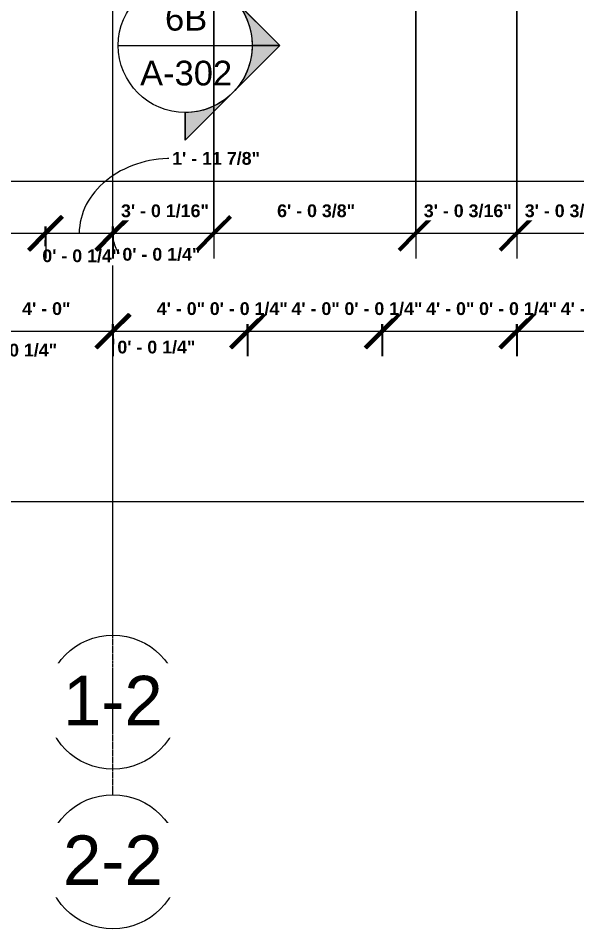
# Model space of a CAD drawing. Header units: inches. Extents: x 23906 to 26777, y -23220 to -20467.
# Drawn here: x 25947 to 26147.1, y -23219.7 to -22893.6 of the extents above; entities that cross this region are included whole.
import ezdxf

# ---------------------------------------------------------------- set-up
doc = ezdxf.new("R2010")
doc.units = ezdxf.units.IN
doc.header["$MEASUREMENT"] = 0
doc.linetypes.add('Grid Line 1_2_', pattern=[0.875, 0.5, -0.125, 0.125, -0.125])
for name, color, linetype, lineweight in [('A-ANNO-DIMS', 211, 'Continuous', 9), ('A-ANNO-DIMS-96', 211, 'Continuous', 9), ('A-SITE-ROAD', 130, 'Continuous', 20), ('C-TOPO', 7, 'Continuous', 20), ('G-ANNO-SYMB', 111, 'Continuous', 9), ('S-GRID', 1, 'Continuous', 9), ('S-GRID-IDEN', 1, 'Continuous', 9)]:
    doc.layers.add(name, color=color, linetype=linetype, lineweight=lineweight)
doc.styles.add('Arial', font='arial.ttf', dxfattribs={"height": 17.703593})
doc.styles.add('Arial_1', font='arial.ttf', dxfattribs={"height": 8.851796})
doc.styles.add('Arial_B', font='arialbd.ttf', dxfattribs={"height": 9.132806})
doc.styles.add('Arial_B_1', font='arialbd.ttf', dxfattribs={"height": 4.566403})
doc.dimstyles.new('OD_Dimension_-_1_16__Tol__2', dxfattribs={"dimscale": 12, "dimtxt": 9, "dimasz": 1, "dimexe": 0.75, "dimexo": 0.5, "dimgap": 0.5, "dimtad": 1, "dimdec": 4, "dimrnd": 0.0625, "dimzin": 1, "dimdsep": 46, "dimlunit": 4, "dimtxsty": 'Arial_B', "dimblk1": 'OBLIQUE', "dimblk2": 'OBLIQUE', "dimsah": 1, "dimcen": 0.09, "dimdle": 0.75, "dimazin": 0, "dimtfac": 1, "dimtdec": 4, "dimtix": 1, "dimtmove": 0, "dimatfit": 3, "dimfxl": 1, "dimtvp": 1, "dimtfill": 1, "dimfrac": 2, "dimtolj": 1, "dimtzin": 0, "dimlwd": 13, "dimlwe": 13, "dimarcsym": 2})
doc.dimstyles.new('OD_Dimension_2_1', dxfattribs={"dimscale": 12, "dimtxt": 4.5, "dimasz": 1, "dimexe": 0.75, "dimexo": 0.5, "dimgap": 0.375, "dimtad": 1, "dimdec": 4, "dimrnd": 0.0625, "dimzin": 1, "dimdsep": 46, "dimlunit": 4, "dimtxsty": 'Arial_B_1', "dimblk1": 'OBLIQUE', "dimblk2": 'OBLIQUE', "dimsah": 1, "dimcen": 0.09, "dimdle": 0.75, "dimazin": 0, "dimtfac": 1, "dimtdec": 4, "dimtix": 1, "dimtmove": 1, "dimatfit": 3, "dimfxl": 1, "dimtvp": 1, "dimtfill": 1, "dimfrac": 2, "dimtolj": 1, "dimtzin": 0, "dimlwd": 13, "dimlwe": 13, "dimarcsym": 2})
doc.dimstyles.new('OD_Dimension_2_2', dxfattribs={"dimscale": 12, "dimtxt": 4.5, "dimasz": 1, "dimexe": 0.75, "dimexo": 0.5, "dimgap": 0.375, "dimtad": 1, "dimdec": 4, "dimrnd": 0.0625, "dimzin": 1, "dimdsep": 46, "dimlunit": 4, "dimtxsty": 'Arial_B_1', "dimblk1": 'OBLIQUE', "dimblk2": 'OBLIQUE', "dimsah": 1, "dimcen": 0.09, "dimdle": 0.75, "dimazin": 0, "dimtfac": 1, "dimtdec": 4, "dimtix": 1, "dimtmove": 0, "dimatfit": 3, "dimfxl": 1, "dimtvp": 1, "dimtfill": 1, "dimfrac": 2, "dimtolj": 1, "dimtzin": 0, "dimlwd": 13, "dimlwe": 13, "dimarcsym": 2})
doc.dimstyles.new('OD_Dimension_2_3', dxfattribs={"dimscale": 12, "dimtxt": 4.5, "dimasz": 1, "dimexe": 0.75, "dimexo": 0.5, "dimgap": 0.375, "dimtad": 1, "dimdec": 4, "dimrnd": 0.0625, "dimzin": 1, "dimdsep": 46, "dimlunit": 4, "dimtxsty": 'Arial_B_1', "dimblk1": 'OBLIQUE', "dimblk2": 'OBLIQUE', "dimsah": 1, "dimcen": 0.09, "dimdle": 0.75, "dimazin": 0, "dimtfac": 1, "dimtdec": 4, "dimtix": 1, "dimtmove": 0, "dimatfit": 3, "dimfxl": 1, "dimtvp": 1, "dimtfill": 1, "dimfrac": 2, "dimtolj": 1, "dimtzin": 0, "dimlwd": 13, "dimlwe": 13, "dimarcsym": 2})
doc.dimstyles.new('OD_Dimension_2_4', dxfattribs={"dimscale": 12, "dimtxt": 4.5, "dimasz": 1, "dimexe": 0.75, "dimexo": 0.5, "dimgap": 0.375, "dimtad": 1, "dimdec": 4, "dimrnd": 0.0625, "dimzin": 1, "dimdsep": 46, "dimlunit": 4, "dimtxsty": 'Arial_B_1', "dimblk1": 'OBLIQUE', "dimblk2": 'OBLIQUE', "dimsah": 1, "dimcen": 0.09, "dimdle": 0.75, "dimazin": 0, "dimtfac": 1, "dimtdec": 4, "dimtix": 1, "dimtmove": 0, "dimatfit": 3, "dimfxl": 1, "dimtvp": 1, "dimtfill": 1, "dimfrac": 2, "dimtolj": 1, "dimtzin": 0, "dimlwd": 13, "dimlwe": 13, "dimarcsym": 2})

# ---------------------------------------------------------------- blocks, each defined once
blk = doc.blocks.new('Grid - Grid Head - Circle-14747-Enlarged First Floor Plan _East_')
at = {"layer": 'S-GRID-IDEN'}
blk.add_circle((0, 0), 0.25, dxfattribs=at)
blk = doc.blocks.new('Section - Section Head - Filled-1526-Enlarged First Floor Plan _East_')
at = {"layer": 'G-ANNO-SYMB'}
h = blk.add_hatch(color=256, dxfattribs=at)
edge = h.paths.add_edge_path(flags=0)
edge.add_line((-0.4268, 0.1768), (-0.25, 0.3536))
edge.add_line((-0.25, 0.3536), (-0.25, 0.25))
edge.add_arc((-0.25, 0), 0.25, 90, 135)
h = blk.add_hatch(color=256, dxfattribs=at)
edge = h.paths.add_edge_path(flags=0)
edge.add_arc((-0.25, 0), 0.25, 45, 90)
edge.add_line((-0.25, 0.25), (-0.25, 0.3536))
edge.add_line((-0.25, 0.3536), (-0.0732, 0.1768))
h = blk.add_hatch(color=256, dxfattribs=at)
edge = h.paths.add_edge_path(flags=0)
edge.add_arc((-0.25, 0), 0.2503, 137.9216, 180)
edge.add_line((-0.5003, 0), (-0.6036, 0))
edge.add_line((-0.6036, 0), (-0.4358, 0.1678))
h = blk.add_hatch(color=256, dxfattribs=at)
edge = h.paths.add_edge_path(flags=0)
edge.add_line((-0.0642, 0.1678), (0.1036, 0))
edge.add_line((0.1036, 0), (0.0003, 0))
edge.add_arc((-0.25, 0), 0.2503, 0, 42.0784)
for p, q in [((-0.25, 0.3536), (-0.6036, 0)), ((-0.25, 0.3536), (-0.4268, 0.1768)), ((-0.25, 0.3536), (0.1036, 0)), ((-0.25, 0.25), (-0.25, 0.3536)), ((-0.0732, 0.1768), (-0.25, 0.3536)), ((-0.25, 0.3536), (-0.25, 0.25)), ((-0.4358, 0.1678), (-0.6036, 0)), ((0.1036, 0), (-0.0642, 0.1678)), ((-0.6036, 0), (-0.5003, 0)), ((0.0003, 0), (0.1036, 0)), ((-0.5, 0), (-0.6036, 0)), ((0, 0), (0.1036, 0))]:
    blk.add_line(p, q, dxfattribs=at)
for radius, start, end in [(0.25, 360, 180), (0.25, 90, 135), (0.25, 45, 90), (0.2503, 137.9216, 180), (0.2503, 0, 42.0784), (0.25, 180, 360)]:
    blk.add_arc((-0.25, 0), radius, start, end, dxfattribs=at)
blk = doc.blocks.new('DIMBLOCK86-Enlarged First Floor Plan _East_')
at = {"layer": 'A-ANNO-DIMS-96', "lineweight": 13}
for p, q in [((25305.39, -22798.58), (25305.39, -23075.65)), ((25305.39, -23066.65), (25305.39, -22798.58)), ((26284.89, -22804.8), (26284.89, -23075.65)), ((26284.89, -23066.65), (26284.89, -22804.8)), ((25296.39, -23066.65), (26293.89, -23066.65))]:
    blk.add_line(p, q, dxfattribs=at)
at = {"layer": 'A-ANNO-DIMS-96', "lineweight": 50}
for p, q in [((25305.39, -23066.65), (25311.39, -23060.65)), ((26284.89, -23066.65), (26290.89, -23060.65)), ((25305.39, -23066.65), (25299.39, -23072.65)), ((26284.89, -23066.65), (26278.89, -23072.65))]:
    blk.add_line(p, q, dxfattribs=at)
at = {"layer": 'A-ANNO-DIMS-96', "color": 0, "lineweight": 13, "insert": (25764.64, -23048.94), "char_height": 9.1328, "width": 73.2, "attachment_point": 1, "line_spacing_factor": 0.938532, "style": 'Arial_B', "bg_fill": 3, "box_fill_scale": 1.25, "bg_fill_color": 0, "bg_fill_transparency": 0}
blk.add_mtext('81\' - 7 1/2"', dxfattribs=at)
blk = doc.blocks.new('_Oblique')
at = {"color": 0, "linetype": 'ByBlock', "lineweight": -2}
blk.add_line((-0.5, -0.5), (0.5, 0.5), dxfattribs=at)
blk = doc.blocks.new('DIMBLOCK156-Enlarged First Floor Plan _East_')
at = {"layer": 'A-ANNO-DIMS-96', "lineweight": 50}
for p, q in [((25908.64, -22970.65), (25914.64, -22964.65)), ((25956.64, -22970.65), (25962.64, -22964.65)), ((25908.64, -22970.65), (25902.64, -22976.65)), ((25956.64, -22970.65), (25950.64, -22976.65))]:
    blk.add_line(p, q, dxfattribs=at)
at = {"layer": 'A-ANNO-DIMS-96', "lineweight": 13}
for p, q in [((25908.64, -22968.16), (25908.64, -22979.65)), ((25908.64, -22970.65), (25908.64, -22968.16)), ((25956.64, -22968.16), (25956.64, -22979.65)), ((25956.64, -22970.65), (25956.64, -22968.16)), ((25908.64, -22970.65), (25956.64, -22970.65))]:
    blk.add_line(p, q, dxfattribs=at)
at = {"layer": 'A-ANNO-DIMS-96', "color": 0, "lineweight": 13, "insert": (25924.25, -22960.29), "char_height": 4.566, "width": 20.1429, "attachment_point": 1, "line_spacing_factor": 0.938532, "style": 'Arial_B_1', "bg_fill": 3, "box_fill_scale": 1.25, "bg_fill_color": 0, "bg_fill_transparency": 0}
blk.add_mtext('4\' - 0"', dxfattribs=at)
blk = doc.blocks.new('DIMBLOCK157-Enlarged First Floor Plan _East_')
at = {"layer": 'A-ANNO-DIMS-96', "lineweight": 50}
for p, q in [((25956.64, -22970.65), (25962.64, -22964.65)), ((25956.89, -22970.65), (25962.89, -22964.65)), ((25956.64, -22970.65), (25950.64, -22976.65)), ((25956.89, -22970.65), (25950.89, -22976.65))]:
    blk.add_line(p, q, dxfattribs=at)
at = {"layer": 'A-ANNO-DIMS-96', "lineweight": 13}
for p, q in [((25956.64, -22968.16), (25956.64, -22979.65)), ((25956.64, -22970.65), (25956.64, -22968.16)), ((25956.89, -22968.16), (25956.89, -22979.65)), ((25956.89, -22970.65), (25956.89, -22968.16)), ((25956.64, -22970.65), (25956.89, -22970.65))]:
    blk.add_line(p, q, dxfattribs=at)
blk.add_ellipse((25955.6, -22970.65), major_axis=(0, 8.05), ratio=0.144291, start_param=3.141593, end_param=4.712389, dxfattribs=at)
at = {"layer": 'A-ANNO-DIMS-96', "color": 0, "lineweight": 13, "insert": (25955.6, -22976.41), "char_height": 4.5664, "width": 32.4857, "attachment_point": 1, "line_spacing_factor": 0.938532, "style": 'Arial_B_1', "bg_fill": 3, "box_fill_scale": 1.25, "bg_fill_color": 0, "bg_fill_transparency": 0}
blk.add_mtext('0\' - 0 1/4"', dxfattribs=at)
blk = doc.blocks.new('DIMBLOCK158-Enlarged First Floor Plan _East_')
at = {"layer": 'A-ANNO-DIMS-96', "lineweight": 50}
for p, q in [((25956.89, -22970.65), (25962.89, -22964.65)), ((25980.77, -22970.65), (25986.77, -22964.65)), ((25956.89, -22970.65), (25950.89, -22976.65)), ((25980.77, -22970.65), (25974.77, -22976.65))]:
    blk.add_line(p, q, dxfattribs=at)
at = {"layer": 'A-ANNO-DIMS-96', "lineweight": 13}
for p, q in [((25956.89, -22968.16), (25956.89, -22979.65)), ((25956.89, -22970.65), (25956.89, -22968.16)), ((25980.77, -22968.16), (25980.77, -22979.65)), ((25980.77, -22970.65), (25980.77, -22968.16)), ((25956.89, -22970.65), (25980.77, -22970.65))]:
    blk.add_line(p, q, dxfattribs=at)
blk.add_ellipse((26002.11, -22970.65), major_axis=(33.29, 0), ratio=0.806094, start_param=1.570796, end_param=3.141593, dxfattribs=at)
at = {"layer": 'A-ANNO-DIMS-96', "color": 0, "lineweight": 13, "insert": (26002.11, -22941.53), "char_height": 4.5664, "width": 36.6, "attachment_point": 1, "line_spacing_factor": 0.938532, "style": 'Arial_B_1', "bg_fill": 3, "box_fill_scale": 1.25, "bg_fill_color": 0, "bg_fill_transparency": 0}
blk.add_mtext('1\' - 11 7/8"', dxfattribs=at)
blk = doc.blocks.new('DIMBLOCK159-Enlarged First Floor Plan _East_')
at = {"layer": 'A-ANNO-DIMS-96', "lineweight": 50}
for p, q in [((25980.77, -22970.65), (25986.77, -22964.65)), ((25981.02, -22970.65), (25987.02, -22964.65)), ((25980.77, -22970.65), (25974.77, -22976.65)), ((25981.02, -22970.65), (25975.02, -22976.65))]:
    blk.add_line(p, q, dxfattribs=at)
at = {"layer": 'A-ANNO-DIMS-96', "lineweight": 13}
for p, q in [((25980.77, -22968.16), (25980.77, -22979.65)), ((25980.77, -22970.65), (25980.77, -22968.16)), ((25981.02, -22968.16), (25981.02, -22979.65)), ((25981.02, -22970.65), (25981.02, -22968.16)), ((25980.77, -22970.65), (25981.02, -22970.65))]:
    blk.add_line(p, q, dxfattribs=at)
blk.add_ellipse((25984.29, -22970.65), major_axis=(0, 7.51), ratio=0.452437, start_param=1.570796, end_param=3.141593, dxfattribs=at)
at = {"layer": 'A-ANNO-DIMS-96', "color": 0, "lineweight": 13, "insert": (25984.29, -22975.88), "char_height": 4.5664, "width": 32.4857, "attachment_point": 1, "line_spacing_factor": 0.938532, "style": 'Arial_B_1', "bg_fill": 3, "box_fill_scale": 1.25, "bg_fill_color": 0, "bg_fill_transparency": 0}
blk.add_mtext('0\' - 0 1/4"', dxfattribs=at)
blk = doc.blocks.new('DIMBLOCK160-Enlarged First Floor Plan _East_')
at = {"layer": 'A-ANNO-DIMS-96', "lineweight": 13}
for p, q in [((26017.08, -22804.43), (26017.08, -22979.65)), ((26017.08, -22970.65), (26017.08, -22804.43)), ((25981.02, -22968.16), (25981.02, -22979.65)), ((25981.02, -22970.65), (25981.02, -22968.16)), ((25981.02, -22970.65), (26017.08, -22970.65))]:
    blk.add_line(p, q, dxfattribs=at)
at = {"layer": 'A-ANNO-DIMS-96', "lineweight": 50}
for p, q in [((25981.02, -22970.65), (25987.02, -22964.65)), ((26017.08, -22970.65), (26023.08, -22964.65)), ((25981.02, -22970.65), (25975.02, -22976.65)), ((26017.08, -22970.65), (26011.08, -22976.65))]:
    blk.add_line(p, q, dxfattribs=at)
at = {"layer": 'A-ANNO-DIMS-96', "color": 0, "lineweight": 13, "insert": (25983.8, -22960.29), "char_height": 4.5664, "width": 36.6, "attachment_point": 1, "line_spacing_factor": 0.938532, "style": 'Arial_B_1', "bg_fill": 3, "box_fill_scale": 1.25, "bg_fill_color": 0, "bg_fill_transparency": 0}
blk.add_mtext('3\' - 0 1/16"', dxfattribs=at)
blk = doc.blocks.new('DIMBLOCK161-Enlarged First Floor Plan _East_')
at = {"layer": 'A-ANNO-DIMS-96', "lineweight": 13}
for p, q in [((26017.08, -22804.43), (26017.08, -22979.65)), ((26017.08, -22970.65), (26017.08, -22804.43)), ((26089.45, -22804.43), (26089.45, -22979.65)), ((26089.45, -22970.65), (26089.45, -22804.43)), ((26017.08, -22970.65), (26089.45, -22970.65))]:
    blk.add_line(p, q, dxfattribs=at)
at = {"layer": 'A-ANNO-DIMS-96', "lineweight": 50}
for p, q in [((26017.08, -22970.65), (26023.08, -22964.65)), ((26089.45, -22970.65), (26095.45, -22964.65)), ((26017.08, -22970.65), (26011.08, -22976.65)), ((26089.45, -22970.65), (26083.45, -22976.65))]:
    blk.add_line(p, q, dxfattribs=at)
at = {"layer": 'A-ANNO-DIMS-96', "color": 0, "lineweight": 13, "insert": (26039.73, -22960.29), "char_height": 4.5664, "width": 32.4857, "attachment_point": 1, "line_spacing_factor": 0.938532, "style": 'Arial_B_1', "bg_fill": 3, "box_fill_scale": 1.25, "bg_fill_color": 0, "bg_fill_transparency": 0}
blk.add_mtext('6\' - 0 3/8"', dxfattribs=at)
blk = doc.blocks.new('DIMBLOCK162-Enlarged First Floor Plan _East_')
at = {"layer": 'A-ANNO-DIMS-96', "lineweight": 13}
for p, q in [((26089.45, -22804.43), (26089.45, -22979.65)), ((26089.45, -22970.65), (26089.45, -22804.43)), ((26125.64, -22804.43), (26125.64, -22979.65)), ((26125.64, -22970.65), (26125.64, -22804.43)), ((26089.45, -22970.65), (26125.64, -22970.65))]:
    blk.add_line(p, q, dxfattribs=at)
at = {"layer": 'A-ANNO-DIMS-96', "lineweight": 50}
for p, q in [((26089.45, -22970.65), (26095.45, -22964.65)), ((26125.64, -22970.65), (26131.64, -22964.65)), ((26089.45, -22970.65), (26083.45, -22976.65)), ((26125.64, -22970.65), (26119.64, -22976.65))]:
    blk.add_line(p, q, dxfattribs=at)
at = {"layer": 'A-ANNO-DIMS-96', "color": 0, "lineweight": 13, "insert": (26092.3, -22960.29), "char_height": 4.5664, "width": 36.6, "attachment_point": 1, "line_spacing_factor": 0.938532, "style": 'Arial_B_1', "bg_fill": 3, "box_fill_scale": 1.25, "bg_fill_color": 0, "bg_fill_transparency": 0}
blk.add_mtext('3\' - 0 3/16"', dxfattribs=at)
blk = doc.blocks.new('DIMBLOCK163-Enlarged First Floor Plan _East_')
at = {"layer": 'A-ANNO-DIMS-96', "lineweight": 13}
for p, q in [((26125.64, -22804.43), (26125.64, -22979.65)), ((26125.64, -22970.65), (26125.64, -22804.43)), ((26161.83, -22804.43), (26161.83, -22979.65)), ((26161.83, -22970.65), (26161.83, -22804.43)), ((26125.64, -22970.65), (26161.83, -22970.65))]:
    blk.add_line(p, q, dxfattribs=at)
at = {"layer": 'A-ANNO-DIMS-96', "lineweight": 50}
for p, q in [((26125.64, -22970.65), (26131.64, -22964.65)), ((26161.83, -22970.65), (26167.83, -22964.65)), ((26125.64, -22970.65), (26119.64, -22976.65)), ((26161.83, -22970.65), (26155.83, -22976.65))]:
    blk.add_line(p, q, dxfattribs=at)
at = {"layer": 'A-ANNO-DIMS-96', "color": 0, "lineweight": 13, "insert": (26128.48, -22960.29), "char_height": 4.5664, "width": 36.6, "attachment_point": 1, "line_spacing_factor": 0.938532, "style": 'Arial_B_1', "bg_fill": 3, "box_fill_scale": 1.25, "bg_fill_color": 0, "bg_fill_transparency": 0}
blk.add_mtext('3\' - 0 3/16"', dxfattribs=at)
blk = doc.blocks.new('DIMBLOCK253-Enlarged First Floor Plan _East_')
at = {"layer": 'A-ANNO-DIMS-96', "lineweight": 50}
for p, q in [((25932.52, -23005.69), (25938.52, -22999.69)), ((25932.77, -23005.69), (25938.77, -22999.69)), ((25932.52, -23005.69), (25926.52, -23011.69)), ((25932.77, -23005.69), (25926.77, -23011.69))]:
    blk.add_line(p, q, dxfattribs=at)
at = {"layer": 'A-ANNO-DIMS-96', "lineweight": 13}
for p, q in [((25932.52, -23003.2), (25932.52, -23014.69)), ((25932.52, -23005.69), (25932.52, -23003.2)), ((25932.77, -23003.2), (25932.77, -23014.69)), ((25932.77, -23005.69), (25932.77, -23003.2)), ((25932.52, -23005.69), (25932.77, -23005.69))]:
    blk.add_line(p, q, dxfattribs=at)
blk.add_ellipse((25932.96, -23005.69), major_axis=(0, 6.75), ratio=0.046794, start_param=1.570796, end_param=3.141593, dxfattribs=at)
at = {"layer": 'A-ANNO-DIMS-96', "color": 0, "lineweight": 13, "insert": (25932.96, -23010.16), "char_height": 4.5664, "width": 32.4857, "attachment_point": 1, "line_spacing_factor": 0.938532, "style": 'Arial_B_1', "bg_fill": 3, "box_fill_scale": 1.25, "bg_fill_color": 0, "bg_fill_transparency": 0}
blk.add_mtext('0\' - 0 1/4"', dxfattribs=at)
blk = doc.blocks.new('DIMBLOCK254-Enlarged First Floor Plan _East_')
at = {"layer": 'A-ANNO-DIMS-96', "lineweight": 50}
for p, q in [((25932.77, -23005.69), (25938.77, -22999.69)), ((25980.77, -23005.69), (25986.77, -22999.69)), ((25932.77, -23005.69), (25926.77, -23011.69)), ((25980.77, -23005.69), (25974.77, -23011.69))]:
    blk.add_line(p, q, dxfattribs=at)
at = {"layer": 'A-ANNO-DIMS-96', "lineweight": 13}
for p, q in [((25932.77, -23003.2), (25932.77, -23014.69)), ((25932.77, -23005.69), (25932.77, -23003.2)), ((25980.77, -23003.2), (25980.77, -23014.69)), ((25980.77, -23005.69), (25980.77, -23003.2)), ((25932.77, -23005.69), (25980.77, -23005.69))]:
    blk.add_line(p, q, dxfattribs=at)
at = {"layer": 'A-ANNO-DIMS-96', "color": 0, "lineweight": 13, "insert": (25948.37, -22995.33), "char_height": 4.566, "width": 20.1429, "attachment_point": 1, "line_spacing_factor": 0.938532, "style": 'Arial_B_1', "bg_fill": 3, "box_fill_scale": 1.25, "bg_fill_color": 0, "bg_fill_transparency": 0}
blk.add_mtext('4\' - 0"', dxfattribs=at)
blk = doc.blocks.new('DIMBLOCK255-Enlarged First Floor Plan _East_')
at = {"layer": 'A-ANNO-DIMS-96', "lineweight": 50}
for p, q in [((25980.77, -23005.69), (25986.77, -22999.69)), ((25981.02, -23005.69), (25987.02, -22999.69)), ((25980.77, -23005.69), (25974.77, -23011.69)), ((25981.02, -23005.69), (25975.02, -23011.69))]:
    blk.add_line(p, q, dxfattribs=at)
at = {"layer": 'A-ANNO-DIMS-96', "lineweight": 13}
for p, q in [((25980.77, -23003.2), (25980.77, -23014.69)), ((25980.77, -23005.69), (25980.77, -23003.2)), ((25981.02, -23003.2), (25981.02, -23014.69)), ((25981.02, -23005.69), (25981.02, -23003.2)), ((25980.77, -23005.69), (25981.02, -23005.69))]:
    blk.add_line(p, q, dxfattribs=at)
blk.add_ellipse((25982.49, -23005.69), major_axis=(0, 5.68), ratio=0.281859, start_param=1.570796, end_param=3.141593, dxfattribs=at)
at = {"layer": 'A-ANNO-DIMS-96', "color": 0, "lineweight": 13, "insert": (25982.49, -23009.09), "char_height": 4.5664, "width": 32.4857, "attachment_point": 1, "line_spacing_factor": 0.938532, "style": 'Arial_B_1', "bg_fill": 3, "box_fill_scale": 1.25, "bg_fill_color": 0, "bg_fill_transparency": 0}
blk.add_mtext('0\' - 0 1/4"', dxfattribs=at)
blk = doc.blocks.new('DIMBLOCK256-Enlarged First Floor Plan _East_')
at = {"layer": 'A-ANNO-DIMS-96', "lineweight": 50}
for p, q in [((25981.02, -23005.69), (25987.02, -22999.69)), ((26029.02, -23005.69), (26035.02, -22999.69)), ((25981.02, -23005.69), (25975.02, -23011.69)), ((26029.02, -23005.69), (26023.02, -23011.69))]:
    blk.add_line(p, q, dxfattribs=at)
at = {"layer": 'A-ANNO-DIMS-96', "lineweight": 13}
for p, q in [((25981.02, -23003.2), (25981.02, -23014.69)), ((25981.02, -23005.69), (25981.02, -23003.2)), ((26029.02, -23003.2), (26029.02, -23014.69)), ((26029.02, -23005.69), (26029.02, -23003.2)), ((25981.02, -23005.69), (26029.02, -23005.69))]:
    blk.add_line(p, q, dxfattribs=at)
at = {"layer": 'A-ANNO-DIMS-96', "color": 0, "lineweight": 13, "insert": (25996.62, -22995.33), "char_height": 4.566, "width": 20.1429, "attachment_point": 1, "line_spacing_factor": 0.938532, "style": 'Arial_B_1', "bg_fill": 3, "box_fill_scale": 1.25, "bg_fill_color": 0, "bg_fill_transparency": 0}
blk.add_mtext('4\' - 0"', dxfattribs=at)
blk = doc.blocks.new('DIMBLOCK257-Enlarged First Floor Plan _East_')
at = {"layer": 'A-ANNO-DIMS-96', "lineweight": 50}
for p, q in [((26029.02, -23005.69), (26035.02, -22999.69)), ((26029.27, -23005.69), (26035.27, -22999.69)), ((26029.02, -23005.69), (26023.02, -23011.69)), ((26029.27, -23005.69), (26023.27, -23011.69))]:
    blk.add_line(p, q, dxfattribs=at)
at = {"layer": 'A-ANNO-DIMS-96', "lineweight": 13}
for p, q in [((26029.02, -23003.2), (26029.02, -23014.69)), ((26029.02, -23005.69), (26029.02, -23003.2)), ((26029.27, -23003.2), (26029.27, -23014.69)), ((26029.27, -23005.69), (26029.27, -23003.2)), ((26029.02, -23005.69), (26029.27, -23005.69))]:
    blk.add_line(p, q, dxfattribs=at)
at = {"layer": 'A-ANNO-DIMS-96', "color": 0, "lineweight": 13, "insert": (26015.6, -22995.33), "char_height": 4.5664, "width": 32.4857, "attachment_point": 1, "line_spacing_factor": 0.938532, "style": 'Arial_B_1', "bg_fill": 3, "box_fill_scale": 1.25, "bg_fill_color": 0, "bg_fill_transparency": 0}
blk.add_mtext('0\' - 0 1/4"', dxfattribs=at)
blk = doc.blocks.new('DIMBLOCK258-Enlarged First Floor Plan _East_')
at = {"layer": 'A-ANNO-DIMS-96', "lineweight": 50}
for p, q in [((26029.27, -23005.69), (26035.27, -22999.69)), ((26077.27, -23005.69), (26083.27, -22999.69)), ((26029.27, -23005.69), (26023.27, -23011.69)), ((26077.27, -23005.69), (26071.27, -23011.69))]:
    blk.add_line(p, q, dxfattribs=at)
at = {"layer": 'A-ANNO-DIMS-96', "lineweight": 13}
for p, q in [((26029.27, -23003.2), (26029.27, -23014.69)), ((26029.27, -23005.69), (26029.27, -23003.2)), ((26077.27, -23003.2), (26077.27, -23014.69)), ((26077.27, -23005.69), (26077.27, -23003.2)), ((26029.27, -23005.69), (26077.27, -23005.69))]:
    blk.add_line(p, q, dxfattribs=at)
at = {"layer": 'A-ANNO-DIMS-96', "color": 0, "lineweight": 13, "insert": (26044.87, -22995.33), "char_height": 4.566, "width": 20.1429, "attachment_point": 1, "line_spacing_factor": 0.938532, "style": 'Arial_B_1', "bg_fill": 3, "box_fill_scale": 1.25, "bg_fill_color": 0, "bg_fill_transparency": 0}
blk.add_mtext('4\' - 0"', dxfattribs=at)
blk = doc.blocks.new('DIMBLOCK259-Enlarged First Floor Plan _East_')
at = {"layer": 'A-ANNO-DIMS-96', "lineweight": 50}
for p, q in [((26077.27, -23005.69), (26083.27, -22999.69)), ((26077.52, -23005.69), (26083.52, -22999.69)), ((26077.27, -23005.69), (26071.27, -23011.69)), ((26077.52, -23005.69), (26071.52, -23011.69))]:
    blk.add_line(p, q, dxfattribs=at)
at = {"layer": 'A-ANNO-DIMS-96', "lineweight": 13}
for p, q in [((26077.27, -23003.2), (26077.27, -23014.69)), ((26077.27, -23005.69), (26077.27, -23003.2)), ((26077.52, -23003.2), (26077.52, -23014.69)), ((26077.52, -23005.69), (26077.52, -23003.2)), ((26077.27, -23005.69), (26077.52, -23005.69))]:
    blk.add_line(p, q, dxfattribs=at)
at = {"layer": 'A-ANNO-DIMS-96', "color": 0, "lineweight": 13, "insert": (26063.85, -22995.33), "char_height": 4.5664, "width": 32.4857, "attachment_point": 1, "line_spacing_factor": 0.938532, "style": 'Arial_B_1', "bg_fill": 3, "box_fill_scale": 1.25, "bg_fill_color": 0, "bg_fill_transparency": 0}
blk.add_mtext('0\' - 0 1/4"', dxfattribs=at)
blk = doc.blocks.new('DIMBLOCK260-Enlarged First Floor Plan _East_')
at = {"layer": 'A-ANNO-DIMS-96', "lineweight": 50}
for p, q in [((26077.52, -23005.69), (26083.52, -22999.69)), ((26125.52, -23005.69), (26131.52, -22999.69)), ((26077.52, -23005.69), (26071.52, -23011.69)), ((26125.52, -23005.69), (26119.52, -23011.69))]:
    blk.add_line(p, q, dxfattribs=at)
at = {"layer": 'A-ANNO-DIMS-96', "lineweight": 13}
for p, q in [((26077.52, -23003.2), (26077.52, -23014.69)), ((26077.52, -23005.69), (26077.52, -23003.2)), ((26125.52, -23003.2), (26125.52, -23014.69)), ((26125.52, -23005.69), (26125.52, -23003.2)), ((26077.52, -23005.69), (26125.52, -23005.69))]:
    blk.add_line(p, q, dxfattribs=at)
at = {"layer": 'A-ANNO-DIMS-96', "color": 0, "lineweight": 13, "insert": (26093.12, -22995.33), "char_height": 4.566, "width": 20.1429, "attachment_point": 1, "line_spacing_factor": 0.938532, "style": 'Arial_B_1', "bg_fill": 3, "box_fill_scale": 1.25, "bg_fill_color": 0, "bg_fill_transparency": 0}
blk.add_mtext('4\' - 0"', dxfattribs=at)
blk = doc.blocks.new('DIMBLOCK261-Enlarged First Floor Plan _East_')
at = {"layer": 'A-ANNO-DIMS-96', "lineweight": 50}
for p, q in [((26125.52, -23005.69), (26131.52, -22999.69)), ((26125.77, -23005.69), (26131.77, -22999.69)), ((26125.52, -23005.69), (26119.52, -23011.69)), ((26125.77, -23005.69), (26119.77, -23011.69))]:
    blk.add_line(p, q, dxfattribs=at)
at = {"layer": 'A-ANNO-DIMS-96', "lineweight": 13}
for p, q in [((26125.52, -23003.2), (26125.52, -23014.69)), ((26125.52, -23005.69), (26125.52, -23003.2)), ((26125.77, -23003.2), (26125.77, -23014.69)), ((26125.77, -23005.69), (26125.77, -23003.2)), ((26125.52, -23005.69), (26125.77, -23005.69))]:
    blk.add_line(p, q, dxfattribs=at)
at = {"layer": 'A-ANNO-DIMS-96', "color": 0, "lineweight": 13, "insert": (26112.1, -22995.33), "char_height": 4.5664, "width": 32.4857, "attachment_point": 1, "line_spacing_factor": 0.938532, "style": 'Arial_B_1', "bg_fill": 3, "box_fill_scale": 1.25, "bg_fill_color": 0, "bg_fill_transparency": 0}
blk.add_mtext('0\' - 0 1/4"', dxfattribs=at)
blk = doc.blocks.new('DIMBLOCK262-Enlarged First Floor Plan _East_')
at = {"layer": 'A-ANNO-DIMS-96', "lineweight": 50}
for p, q in [((26125.77, -23005.69), (26131.77, -22999.69)), ((26173.77, -23005.69), (26179.77, -22999.69)), ((26125.77, -23005.69), (26119.77, -23011.69)), ((26173.77, -23005.69), (26167.77, -23011.69))]:
    blk.add_line(p, q, dxfattribs=at)
at = {"layer": 'A-ANNO-DIMS-96', "lineweight": 13}
for p, q in [((26125.77, -23003.2), (26125.77, -23014.69)), ((26125.77, -23005.69), (26125.77, -23003.2)), ((26173.77, -23003.2), (26173.77, -23014.69)), ((26173.77, -23005.69), (26173.77, -23003.2)), ((26125.77, -23005.69), (26173.77, -23005.69))]:
    blk.add_line(p, q, dxfattribs=at)
at = {"layer": 'A-ANNO-DIMS-96', "color": 0, "lineweight": 13, "insert": (26141.37, -22995.33), "char_height": 4.566, "width": 20.1429, "attachment_point": 1, "line_spacing_factor": 0.938532, "style": 'Arial_B_1', "bg_fill": 3, "box_fill_scale": 1.25, "bg_fill_color": 0, "bg_fill_transparency": 0}
blk.add_mtext('4\' - 0"', dxfattribs=at)

msp = doc.modelspace()

# ---------------------------------------------------------------- linework, layer by layer
at = {"layer": 'A-SITE-ROAD', "color": 43, "lineweight": 13}
msp.add_line((26158.89344, -22952.06748), (24207.10448, -22952.06748), dxfattribs=at)
at = {"layer": 'C-TOPO', "color": 43, "lineweight": 13}
for p in [(26363.89648, -22952.06689), (26284.88965, -22952.06689)]:
    msp.add_line(p, (24207.10448, -22952.06689), dxfattribs=at)
at = {"layer": 'G-ANNO-SYMB'}
msp.add_line((25982.81696, -22903.38063), (26030.81696, -22903.38063), dxfattribs=at)
at = {"layer": 'S-GRID', "linetype": 'Grid Line 1_2_'}
msp.add_line((25980.89023, -23114.51771), (25980.89023, -20749.66023), dxfattribs=at)

# ---------------------------------------------------------------- block references
at = {"layer": 'G-ANNO-SYMB', "extrusion": (0, 0, -1), "xscale": 95.99999999999994, "yscale": 95.99999999999994, "zscale": 95.99999999999994, "rotation": 90.00000000000053}
msp.add_blockref('Section - Section Head - Filled-1526-Enlarged First Floor Plan _East_', (-26006.81696, -22879.38063), dxfattribs=at)
at = {"layer": 'S-GRID-IDEN', "xscale": 95.99999999999994, "yscale": 95.99999999999994, "zscale": 95.99999999999994}
for p in [(25980.89023, -23138.51771), (25980.89023, -23195.65854)]:
    msp.add_blockref('Grid - Grid Head - Circle-14747-Enlarged First Floor Plan _East_', p, dxfattribs=at)

# ---------------------------------------------------------------- texts
at = {"layer": 'G-ANNO-SYMB', "char_height": 8.851796, "attachment_point": 2, "line_spacing_factor": 0.938532, "style": 'Arial_1'}
for s, insert, width in [('6B', (26007.12433, -22889.2115), 18.036), ('A-302', (26007.12433, -22908.84775), 39.312)]:
    msp.add_mtext(s, dxfattribs=dict(at, insert=insert, width=width))

# ---------------------------------------------------------------- next in the draw order: texts
at = {"layer": 'S-GRID-IDEN', "char_height": 17.703593, "width": 42.552, "attachment_point": 2, "line_spacing_factor": 0.938532, "style": 'Arial', "bg_fill": 3, "box_fill_scale": 1.25, "bg_fill_color": 0, "bg_fill_transparency": 0}
for s, insert in [('1-2', (25980.88561, -23129.08084)), ('2-2', (25980.88561, -23186.22167))]:
    msp.add_mtext(s, dxfattribs=dict(at, insert=insert))

# ---------------------------------------------------------------- next in the draw order: linework, layer by layer
at = {"layer": 'S-GRID', "linetype": 'Grid Line 1_2_'}
msp.add_line((25980.89023, -23171.65854), (25980.89023, -20902.42781), dxfattribs=at)

# ---------------------------------------------------------------- next in the draw order: dimensions: what is measured, and where the dimension line sits
at = {"layer": 'A-ANNO-DIMS', "lineweight": 13}
dim = msp.add_linear_dim(base=(26284.89023, -23066.64879), p1=(25305.39023, -22792.58406), p2=(26284.89023, -22798.80281), dimstyle='OD_Dimension_-_1_16__Tol__2', override={"dimpost": '<>', "dimfxl": 979.519741}, dxfattribs=at)
dim.commit()
dim.dimension.update_dxf_attribs({"geometry": 'DIMBLOCK86-Enlarged First Floor Plan _East_', "text_midpoint": (25795.14023, -23055.92353)})

# ---------------------------------------------------------------- next in the draw order: dimensions: what is measured, and where the dimension line sits
dim = msp.add_linear_dim(base=(25956.64023, -22970.64582), p1=(25908.64023, -22962.16053), p2=(25956.64023, -22962.16053), dimstyle='OD_Dimension_2_2', override={"dimpost": '<>', "dimfxl": 48}, dxfattribs=at)
dim.commit()
dim.dimension.update_dxf_attribs({"geometry": 'DIMBLOCK156-Enlarged First Floor Plan _East_', "text_midpoint": (25932.64023, -22963.81433)})
dim = msp.add_linear_dim(base=(25932.76523, -23005.68557), p1=(25932.51523, -22997.20029), p2=(25932.76523, -22997.20029), dimstyle='OD_Dimension_2_1', override={"dimpost": '<>', "dimfxl": 0.25}, dxfattribs=at)
dim.commit()
dim.dimension.update_dxf_attribs({"geometry": 'DIMBLOCK253-Enlarged First Floor Plan _East_', "text_midpoint": (25949.19909, -23013.20219), "dimtype": 160})

# ---------------------------------------------------------------- next in the draw order: dimensions: what is measured, and where the dimension line sits
dim = msp.add_linear_dim(base=(25956.89023, -22970.64582), p1=(25956.64023, -22962.16053), p2=(25956.89023, -22962.16053), dimstyle='OD_Dimension_2_1', override={"dimpost": '<>', "dimfxl": 0.25}, dxfattribs=at)
dim.commit()
dim.dimension.update_dxf_attribs({"geometry": 'DIMBLOCK157-Enlarged First Floor Plan _East_', "text_midpoint": (25971.84674, -22979.45796), "dimtype": 160})
dim = msp.add_linear_dim(base=(25980.76523, -23005.68557), p1=(25932.76523, -22997.20029), p2=(25980.76523, -22997.20029), dimstyle='OD_Dimension_2_2', override={"dimpost": '<>', "dimfxl": 48}, dxfattribs=at)
dim.commit()
dim.dimension.update_dxf_attribs({"geometry": 'DIMBLOCK254-Enlarged First Floor Plan _East_', "text_midpoint": (25956.76523, -22998.85409)})

# ---------------------------------------------------------------- next in the draw order: dimensions: what is measured, and where the dimension line sits
for base, p1, p2, override, picture, middle in [((25980.76523, -22970.64582), (25956.89023, -22962.16053), (25980.76523, -22962.16053), {"dimpost": '<>', "dimfxl": 23.875}, 'DIMBLOCK158-Enlarged First Floor Plan _East_', (26020.41307, -22944.57828)), ((25981.01523, -23005.68557), (25980.76523, -22997.20029), (25981.01523, -22997.20029), {"dimpost": '<>', "dimfxl": 0.25}, 'DIMBLOCK255-Enlarged First Floor Plan _East_', (25998.73494, -23012.13232))]:
    dim = msp.add_linear_dim(base=base, p1=p1, p2=p2, dimstyle='OD_Dimension_2_1', override=override, dxfattribs=at)
    dim.commit()
    dim.dimension.update_dxf_attribs({"geometry": picture, "text_midpoint": middle, "dimtype": 160})

# ---------------------------------------------------------------- next in the draw order: dimensions: what is measured, and where the dimension line sits
dim = msp.add_linear_dim(base=(25981.01523, -22970.64582), p1=(25980.76523, -22962.16053), p2=(25981.01523, -22962.16053), dimstyle='OD_Dimension_2_1', override={"dimpost": '<>', "dimfxl": 0.25}, dxfattribs=at)
dim.commit()
dim.dimension.update_dxf_attribs({"geometry": 'DIMBLOCK159-Enlarged First Floor Plan _East_', "text_midpoint": (26000.53201, -22978.92187), "dimtype": 160})
dim = msp.add_linear_dim(base=(26029.01523, -23005.68557), p1=(25981.01523, -22997.20029), p2=(26029.01523, -22997.20029), dimstyle='OD_Dimension_2_2', override={"dimpost": '<>', "dimfxl": 48}, dxfattribs=at)
dim.commit()
dim.dimension.update_dxf_attribs({"geometry": 'DIMBLOCK256-Enlarged First Floor Plan _East_', "text_midpoint": (26005.01523, -22998.85409)})

# ---------------------------------------------------------------- next in the draw order: dimensions: what is measured, and where the dimension line sits
for base, p1, p2, dimstyle, override, picture, middle in [((26017.07773, -22970.64582), (25981.01523, -22962.16053), (26017.07773, -22798.42781), 'OD_Dimension_2_3', {"dimpost": '<>', "dimfxl": 167.657116}, 'DIMBLOCK160-Enlarged First Floor Plan _East_', (25999.04648, -22963.78474)), ((26029.26523, -23005.68557), (26029.01523, -22997.20029), (26029.26523, -22997.20029), 'OD_Dimension_2_2', {"dimpost": '<>', "dimfxl": 0.25}, 'DIMBLOCK257-Enlarged First Floor Plan _East_', (26029.14023, -22998.8245))]:
    dim = msp.add_linear_dim(base=base, p1=p1, p2=p2, dimstyle=dimstyle, override=override, dxfattribs=at)
    dim.commit()
    dim.dimension.update_dxf_attribs({"geometry": picture, "text_midpoint": middle})

# ---------------------------------------------------------------- next in the draw order: dimensions: what is measured, and where the dimension line sits
for base, p1, p2, dimstyle, override, picture, middle in [((26089.45273, -22970.64582), (26017.07773, -22798.42781), (26089.45273, -22798.42781), 'OD_Dimension_2_4', {"dimpost": '<>', "dimfxl": 72.375}, 'DIMBLOCK161-Enlarged First Floor Plan _East_', (26053.26523, -22963.78318)), ((26077.26523, -23005.68557), (26029.26523, -22997.20029), (26077.26523, -22997.20029), 'OD_Dimension_2_2', {"dimpost": '<>', "dimfxl": 48}, 'DIMBLOCK258-Enlarged First Floor Plan _East_', (26053.26523, -22998.85409))]:
    dim = msp.add_linear_dim(base=base, p1=p1, p2=p2, dimstyle=dimstyle, override=override, dxfattribs=at)
    dim.commit()
    dim.dimension.update_dxf_attribs({"geometry": picture, "text_midpoint": middle})

# ---------------------------------------------------------------- next in the draw order: dimensions: what is measured, and where the dimension line sits
for base, p1, p2, dimstyle, override, picture, middle in [((26125.64023, -22970.64582), (26089.45273, -22798.42781), (26125.64023, -22798.42781), 'OD_Dimension_2_4', {"dimpost": '<>', "dimfxl": 36.1875}, 'DIMBLOCK162-Enlarged First Floor Plan _East_', (26107.54648, -22963.78474)), ((26077.51523, -23005.68557), (26077.26523, -22997.20029), (26077.51523, -22997.20029), 'OD_Dimension_2_2', {"dimpost": '<>', "dimfxl": 0.25}, 'DIMBLOCK259-Enlarged First Floor Plan _East_', (26077.39023, -22998.8245))]:
    dim = msp.add_linear_dim(base=base, p1=p1, p2=p2, dimstyle=dimstyle, override=override, dxfattribs=at)
    dim.commit()
    dim.dimension.update_dxf_attribs({"geometry": picture, "text_midpoint": middle})

# ---------------------------------------------------------------- next in the draw order: dimensions: what is measured, and where the dimension line sits
for base, p1, p2, dimstyle, override, picture, middle in [((26161.82773, -22970.64582), (26125.64023, -22798.42781), (26161.82773, -22798.42781), 'OD_Dimension_2_4', {"dimpost": '<>', "dimfxl": 36.1875}, 'DIMBLOCK163-Enlarged First Floor Plan _East_', (26143.73398, -22963.78474)), ((26125.51523, -23005.68557), (26077.51523, -22997.20029), (26125.51523, -22997.20029), 'OD_Dimension_2_2', {"dimpost": '<>', "dimfxl": 48}, 'DIMBLOCK260-Enlarged First Floor Plan _East_', (26101.51523, -22998.85409))]:
    dim = msp.add_linear_dim(base=base, p1=p1, p2=p2, dimstyle=dimstyle, override=override, dxfattribs=at)
    dim.commit()
    dim.dimension.update_dxf_attribs({"geometry": picture, "text_midpoint": middle})

# ---------------------------------------------------------------- next in the draw order: dimensions: what is measured, and where the dimension line sits
dim = msp.add_linear_dim(base=(26125.76523, -23005.68557), p1=(26125.51523, -22997.20029), p2=(26125.76523, -22997.20029), dimstyle='OD_Dimension_2_2', override={"dimpost": '<>', "dimfxl": 0.25}, dxfattribs=at)
dim.commit()
dim.dimension.update_dxf_attribs({"geometry": 'DIMBLOCK261-Enlarged First Floor Plan _East_', "text_midpoint": (26125.64023, -22998.8245)})

# ---------------------------------------------------------------- next in the draw order: dimensions: what is measured, and where the dimension line sits
dim = msp.add_linear_dim(base=(26173.76523, -23005.68557), p1=(26125.76523, -22997.20029), p2=(26173.76523, -22997.20029), dimstyle='OD_Dimension_2_2', override={"dimpost": '<>', "dimfxl": 48}, dxfattribs=at)
dim.commit()
dim.dimension.update_dxf_attribs({"geometry": 'DIMBLOCK262-Enlarged First Floor Plan _East_', "text_midpoint": (26149.76523, -22998.85409)})

doc.saveas('drawing.dxf')
